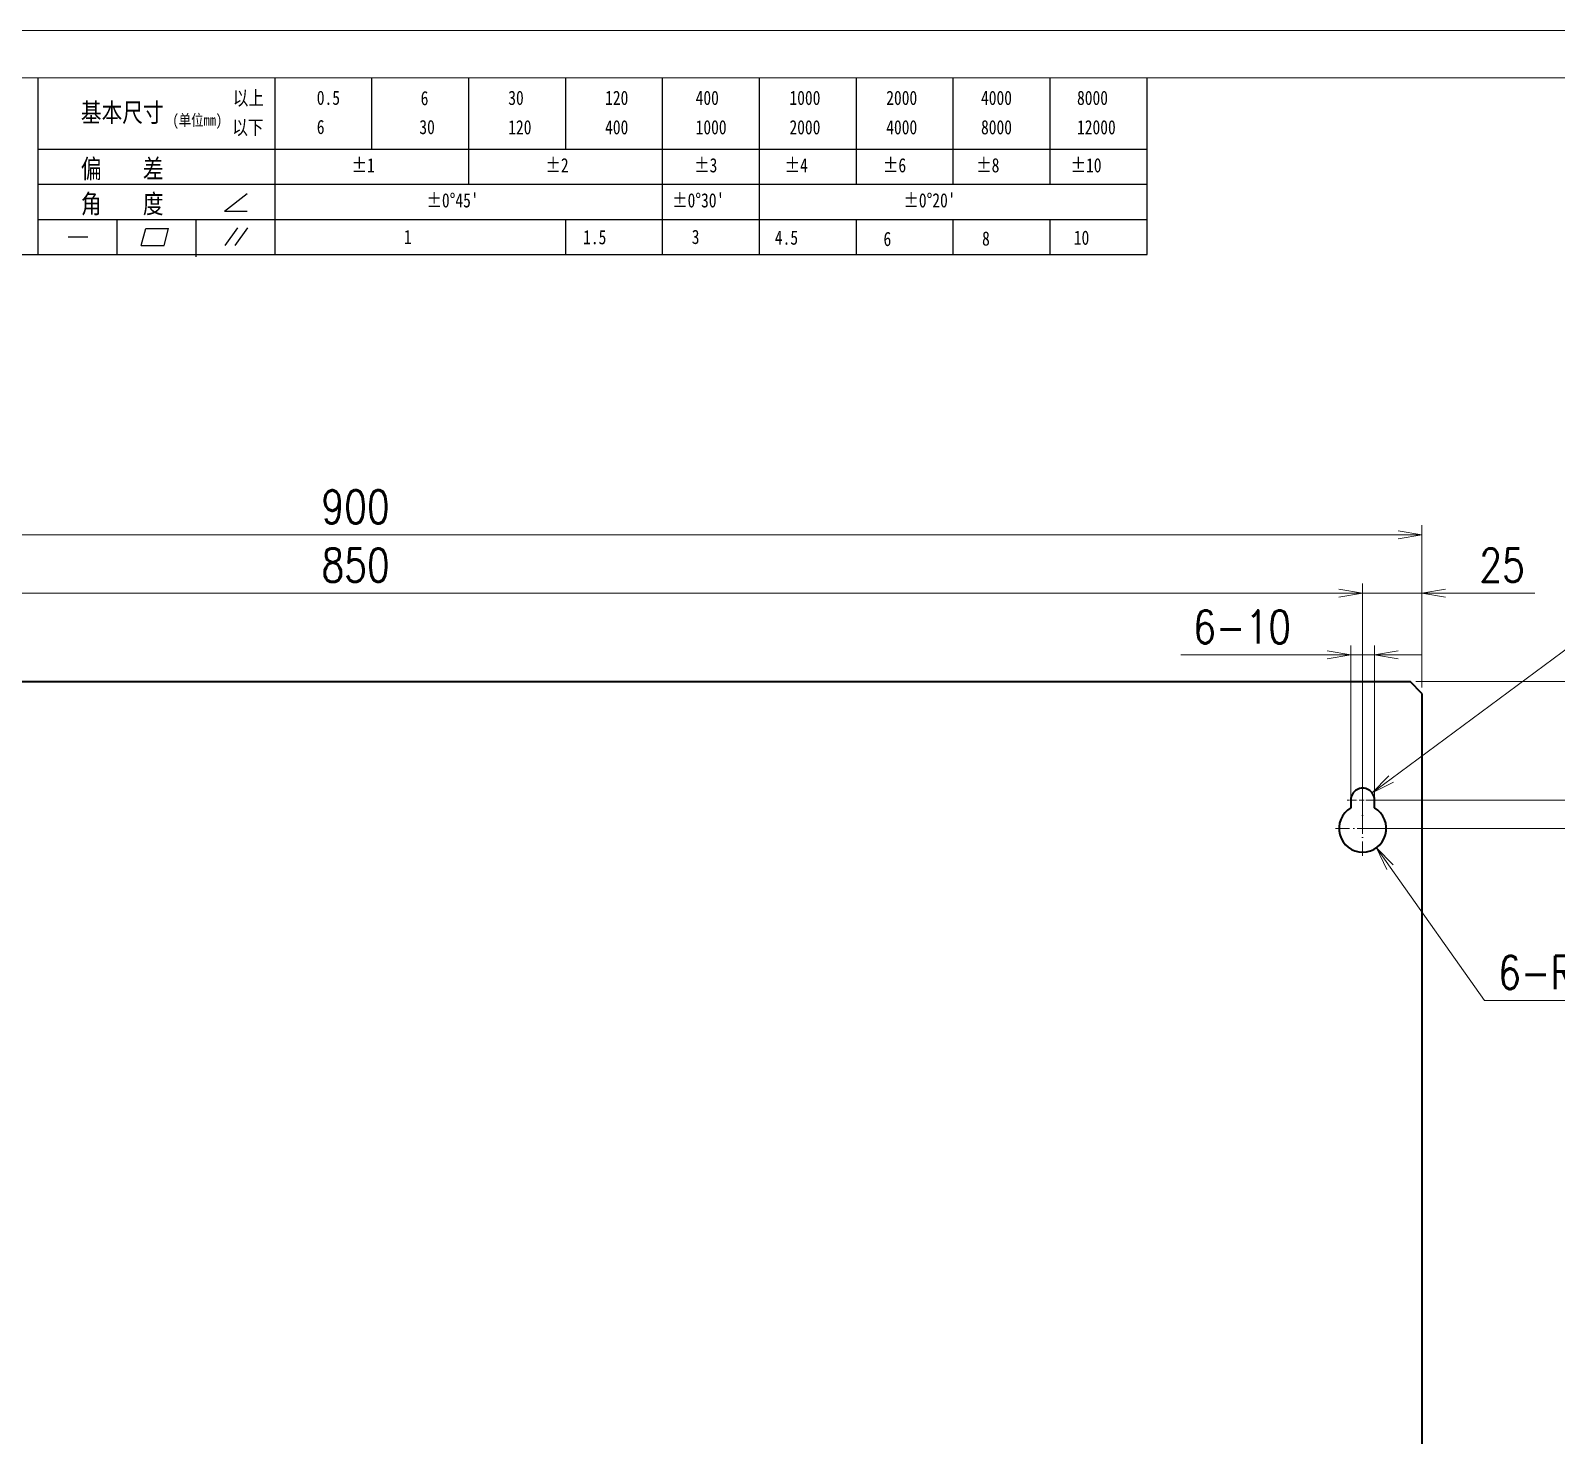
# Model space of a CAD drawing. Header units: millimetres. Extents: x 1333 to 190452, y -42879 to -5704.
# Drawn here: x 181758 to 182402, y -17166 to -16573 of the extents above; entities that cross this region are included whole.
import ezdxf

# ---------------------------------------------------------------- set-up
doc = ezdxf.new("R2010")
doc.units = ezdxf.units.MM
doc.header["$LTSCALE"] = 0.5
doc.linetypes.add('AM_ISO08W050x2', pattern=[9, 6, -0.75, 1.5, -0.75])
doc.linetypes.add('DASHDOT', pattern=[18.5, 12, -3, 0.5, -3])
for name, color, linetype, lineweight in [('中心线', 2, 'AM_ISO08W050x2', 18), ('图框', 7, 'Continuous', 18), ('标注线', 3, 'Continuous', 18)]:
    doc.layers.add(name, color=color, linetype=linetype, lineweight=lineweight)
doc.layers.add('图\\M+19E79\\M+195B6\\M+18E9A', color=7, linetype='Continuous')
doc.layers.add('打印-禁用', color=7, linetype='Continuous', lineweight=15, plot=False)
doc.styles.add('DIM', font='romans.shx', dxfattribs={"width": 0.8, "bigfont": 'bigfont.shx'})
doc.styles.add('国标', font='simfang.ttf', dxfattribs={"width": 0.8})
doc.dimstyles.new('DEH 1-4', dxfattribs={"dimscale": 4, "dimtxt": 3.5, "dimasz": 2.5, "dimexe": 1, "dimexo": 0.625, "dimgap": 1.2, "dimtad": 1, "dimdsep": 46, "dimtxsty": 'DIM', "dimblk": 'OPEN', "dimcen": 0, "dimclrd": 8, "dimclre": 8, "dimclrt": 2, "dimazin": 2, "dimtfac": 0.5, "dimtmove": 0, "dimatfit": 3, "dimldrblk": 'OPEN', "dimfxl": 0, "dimtolj": 2, "dimlwd": 18, "dimlwe": 18, "dimarcsym": 0})
doc.dimstyles.new('DEH 1-4$4', dxfattribs={"dimscale": 4, "dimtxt": 3.5, "dimasz": 2.5, "dimexe": 1, "dimexo": 0.625, "dimgap": 1.2, "dimtad": 1, "dimtoh": 1, "dimdsep": 46, "dimtxsty": 'DIM', "dimblk": 'OPEN', "dimcen": 0, "dimclrd": 8, "dimclre": 8, "dimclrt": 2, "dimazin": 2, "dimtfac": 0.5, "dimtofl": 0, "dimtmove": 0, "dimatfit": 3, "dimldrblk": 'OPEN', "dimfxl": 0, "dimtolj": 2, "dimlwd": 18, "dimlwe": 18, "dimarcsym": 0})

# ---------------------------------------------------------------- blocks, each defined once
blk = doc.blocks.new('GZDEH零件A3图框V01版')
at = {"layer": '图\\M+19E79\\M+195B6\\M+18E9A', "color": 9}
for p, q in [((2996.09, -1573.08), (2996.09, -1554.46)), ((3021.09, -1561.98), (3021.09, -1554.46)), ((3031.31, -1561.98), (3031.31, -1554.46)), ((3041.53, -1561.98), (3041.53, -1554.46)), ((3051.75, -1561.98), (3051.75, -1554.46)), ((3061.98, -1561.98), (3061.98, -1554.46)), ((3072.2, -1561.98), (3072.2, -1554.46)), ((3082.42, -1561.98), (3082.42, -1554.46)), ((3092.64, -1561.98), (3092.64, -1554.46)), ((3102.86, -1561.98), (3102.86, -1554.46)), ((3113.09, -1573.08), (3113.09, -1554.46)), ((2996.09, -1561.98), (3113.09, -1561.98)), ((3021.09, -1573.08), (3021.09, -1561.98)), ((3041.53, -1565.68), (3041.53, -1561.98)), ((3061.98, -1573.08), (3061.98, -1561.98)), ((3072.2, -1573.08), (3072.2, -1561.98)), ((3082.42, -1565.68), (3082.42, -1561.98)), ((3092.64, -1565.68), (3092.64, -1561.98)), ((3102.86, -1565.68), (3102.86, -1561.98)), ((2996.09, -1565.68), (3113.09, -1565.68)), ((3015.75, -1568.51), (3018.15, -1566.66)), ((2996.09, -1569.38), (3113.09, -1569.38)), ((3004.42, -1573.08), (3004.42, -1569.38)), ((3012.75, -1573.08), (3012.75, -1569.38)), ((3015.75, -1568.51), (3018.15, -1568.51)), ((3051.75, -1573.08), (3051.75, -1569.38)), ((3082.42, -1573.08), (3082.42, -1569.48)), ((3092.64, -1573.08), (3092.64, -1569.38)), ((3102.86, -1573.08), (3102.86, -1569.38)), ((2999.26, -1571.23), (3001.32, -1571.23)), ((3006.97, -1572.12), (3007.45, -1570.33)), ((3007.45, -1570.33), (3009.86, -1570.33)), ((3009.39, -1572.12), (3009.86, -1570.33)), ((3015.81, -1572.12), (3017.15, -1570.26)), ((3016.89, -1572.12), (3018.23, -1570.26)), ((3006.97, -1572.12), (3009.39, -1572.12)), ((2990.09, -1573.08), (3113.09, -1573.08)), ((3012.75, -1573.33), (3012.75, -1573.08))]:
    blk.add_line(p, q, dxfattribs=at)
at = {"layer": '图框', "linetype": 'Continuous'}
blk.add_line((3272.49, -1554.46), (2882.49, -1554.46), dxfattribs=at)
at = {"layer": '打印-禁用', "linetype": 'Continuous'}
blk.add_line((3277.49, -1549.46), (2857.49, -1549.46), dxfattribs=at)
at = {"layer": '图\\M+19E79\\M+195B6\\M+18E9A', "color": 9, "style": '国标', "width": 0.8}
for s, height, p in [('基本尺寸', 2, (3000.6, -1559.1)), ('以上', 1.5, (3016.64, -1557.33)), ('0.5', 1.5, (3025.49, -1557.3)), ('6', 1.5, (3036.45, -1557.34)), ('30', 1.5, (3045.69, -1557.31)), ('120', 1.5, (3055.91, -1557.31)), ('400', 1.5, (3065.46, -1557.31)), ('1000', 1.5, (3075.36, -1557.31)), ('2000', 1.5, (3085.57, -1557.31)), ('4000', 1.5, (3095.57, -1557.31)), ('8000', 1.5, (3105.7, -1557.31)), ('以下', 1.5, (3016.58, -1560.43)), ('6', 1.5, (3025.49, -1560.38)), ('30', 1.5, (3036.31, -1560.39)), ('120', 1.5, (3045.69, -1560.41)), ('400', 1.5, (3055.91, -1560.41)), ('1000', 1.5, (3065.46, -1560.41)), ('2000', 1.5, (3075.36, -1560.41)), ('4000', 1.5, (3085.57, -1560.41)), ('8000', 1.5, (3095.57, -1560.41)), ('12000', 1.5, (3105.7, -1560.41)), ('偏    差', 2, (3000.6, -1565.04)), ('±1', 1.5, (3029.16, -1564.42)), ('±2', 1.5, (3049.61, -1564.42)), ('±3', 1.5, (3065.3, -1564.42)), ('±4', 1.5, (3074.85, -1564.42)), ('±6', 1.5, (3085.22, -1564.42)), ('±8', 1.5, (3095.06, -1564.42)), ('±10', 1.5, (3105.02, -1564.42)), ('角    度', 2, (3000.6, -1568.74)), ("±0%%D45'", 1.5, (3037.06, -1568.12)), ("±0%%D30'", 1.5, (3062.98, -1568.12)), ("±0%%D20'", 1.5, (3087.38, -1568.12)), ('1', 1.5, (3034.69, -1571.98)), ('1.5', 1.5, (3053.59, -1572.01)), ('3', 1.5, (3065.05, -1571.98)), ('4.5', 1.5, (3073.82, -1572.05)), ('6', 1.5, (3085.28, -1572.19)), ('8', 1.5, (3095.68, -1572.15)), ('10', 1.5, (3105.36, -1572.06))]:
    blk.add_text(s, height=height, dxfattribs=at).set_placement(p)
at = {"layer": '图\\M+19E79\\M+195B6\\M+18E9A', "color": 9, "lineweight": 15, "style": '国标', "width": 0.8}
blk.add_text('(单位mm)', height=1.2, dxfattribs=at).set_placement((3010.27, -1559.51))
blk = doc.blocks.new('DEH A3')
at = {"layer": '图框'}
blk.add_blockref('GZDEH零件A3图框V01版', (-2857.49, 1846.46), dxfattribs=at)
blk = doc.blocks.new('_Open')
at = {"color": 0, "linetype": 'ByBlock', "lineweight": -2}
for p, q in [((-1, 0.167), (0, 0)), ((-1, -0.167), (0, 0)), ((0, 0), (-1, 0))]:
    blk.add_line(p, q, dxfattribs=at)
blk = doc.blocks.new('*D174')
at = {"layer": 'Defpoints', "color": 0, "transparency": 16777216}
for p in [(182344.86, -16785.6), (181444.86, -16852.53), (182344.86, -16852.53)]:
    blk.add_point(p, dxfattribs=at)
at = {"layer": '标注线', "color": 8, "lineweight": 18, "transparency": 16777216}
for p, q in [((181444.86, -16850.03), (181444.86, -16781.6)), ((182344.86, -16850.03), (182344.86, -16781.6)), ((181454.86, -16785.6), (182334.86, -16785.6))]:
    blk.add_line(p, q, dxfattribs=at)
at = {"layer": '标注线', "color": 8, "lineweight": 18, "transparency": 16777216, "xscale": 10, "yscale": 10, "zscale": 10, "rotation": 180}
blk.add_blockref('_Open', (181444.86, -16785.6), dxfattribs=at)
at = {"layer": '标注线', "color": 8, "lineweight": 18, "transparency": 16777216, "xscale": 10, "yscale": 10, "zscale": 10}
blk.add_blockref('_Open', (182344.86, -16785.6), dxfattribs=at)
at = {"layer": '标注线', "color": 2, "transparency": 16777216, "insert": (181894.86, -16773.8), "char_height": 14, "attachment_point": 5, "style": 'DIM'}
blk.add_mtext('\\A2;900', dxfattribs=at)
blk = doc.blocks.new('*D175')
at = {"layer": 'Defpoints', "color": 0, "transparency": 16777216}
for p in [(182319.87, -16810.21), (181469.87, -16909.53), (182319.87, -16909.53)]:
    blk.add_point(p, dxfattribs=at)
at = {"layer": '标注线', "color": 8, "lineweight": 18, "transparency": 16777216}
for p, q in [((181469.87, -16907.03), (181469.87, -16806.21)), ((182319.87, -16907.03), (182319.87, -16806.21)), ((181479.87, -16810.21), (182309.87, -16810.21))]:
    blk.add_line(p, q, dxfattribs=at)
at = {"layer": '标注线', "color": 8, "lineweight": 18, "transparency": 16777216, "xscale": 10, "yscale": 10, "zscale": 10, "rotation": 180}
blk.add_blockref('_Open', (181469.87, -16810.21), dxfattribs=at)
at = {"layer": '标注线', "color": 8, "lineweight": 18, "transparency": 16777216, "xscale": 10, "yscale": 10, "zscale": 10}
blk.add_blockref('_Open', (182319.87, -16810.21), dxfattribs=at)
at = {"layer": '标注线', "color": 2, "transparency": 16777216, "insert": (181894.87, -16798.41), "char_height": 14, "attachment_point": 5, "style": 'DIM'}
blk.add_mtext('\\A2;850', dxfattribs=at)
blk = doc.blocks.new('*D177')
at = {"layer": 'Defpoints', "color": 0, "transparency": 16777216}
for p in [(182339.86, -16847.53), (182526.41, -16847.53), (182339.86, -17367.53)]:
    blk.add_point(p, dxfattribs=at)
at = {"layer": '标注线', "color": 8, "lineweight": 18, "transparency": 16777216}
for p, q in [((182342.36, -16847.53), (182530.41, -16847.53)), ((182526.41, -17357.53), (182526.41, -16857.53)), ((182342.36, -17367.53), (182530.41, -17367.53))]:
    blk.add_line(p, q, dxfattribs=at)
at = {"layer": '标注线', "color": 8, "lineweight": 18, "transparency": 16777216, "xscale": 10, "yscale": 10, "zscale": 10}
for p, rotation in [((182526.41, -16847.53), 90), ((182526.41, -17367.53), 270)]:
    blk.add_blockref('_Open', p, dxfattribs=dict(at, rotation=rotation))
at = {"layer": '标注线', "color": 2, "transparency": 16777216, "insert": (182514.61, -17107.53), "char_height": 14, "attachment_point": 5, "rotation": 90, "style": 'DIM'}
blk.add_mtext('\\A2;520', dxfattribs=at)
blk = doc.blocks.new('*D200')
at = {"layer": 'Defpoints', "color": 0, "transparency": 16777216}
for p in [(182344.86, -16810.21), (182344.86, -16852.53), (182319.87, -16909.53)]:
    blk.add_point(p, dxfattribs=at)
at = {"layer": '标注线', "color": 8, "lineweight": 18, "transparency": 16777216}
for p, q in [((182319.87, -16907.03), (182319.87, -16806.21)), ((182344.86, -16850.03), (182344.86, -16806.21)), ((182309.87, -16810.21), (182299.87, -16810.21)), ((182319.87, -16810.21), (182344.86, -16810.21)), ((182354.86, -16810.21), (182392.59, -16810.21))]:
    blk.add_line(p, q, dxfattribs=at)
at = {"layer": '标注线', "color": 8, "lineweight": 18, "transparency": 16777216, "xscale": 10, "yscale": 10, "zscale": 10}
blk.add_blockref('_Open', (182319.87, -16810.21), dxfattribs=at)
at = {"layer": '标注线', "color": 8, "lineweight": 18, "transparency": 16777216, "xscale": 10, "yscale": 10, "zscale": 10, "rotation": 180}
blk.add_blockref('_Open', (182344.86, -16810.21), dxfattribs=at)
at = {"layer": '标注线', "color": 2, "transparency": 16777216, "insert": (182378.73, -16798.41), "char_height": 14, "attachment_point": 5, "style": 'DIM'}
blk.add_mtext('\\A2;25', dxfattribs=at)
blk = doc.blocks.new('*D201')
at = {"layer": 'Defpoints', "color": 0, "transparency": 16777216}
for p in [(182339.86, -16847.53), (182319.87, -16897.53), (182461.02, -16897.53)]:
    blk.add_point(p, dxfattribs=at)
at = {"layer": '标注线', "color": 8, "lineweight": 18, "transparency": 16777216}
for p, q in [((182342.36, -16847.53), (182465.02, -16847.53)), ((182461.02, -16857.53), (182461.02, -16887.53)), ((182322.37, -16897.53), (182465.02, -16897.53))]:
    blk.add_line(p, q, dxfattribs=at)
at = {"layer": '标注线', "color": 8, "lineweight": 18, "transparency": 16777216, "xscale": 10, "yscale": 10, "zscale": 10}
for p, rotation in [((182461.02, -16847.53), 90), ((182461.02, -16897.53), 270)]:
    blk.add_blockref('_Open', p, dxfattribs=dict(at, rotation=rotation))
at = {"layer": '标注线', "color": 2, "transparency": 16777216, "insert": (182449.22, -16872.53), "char_height": 14, "attachment_point": 5, "rotation": 90, "style": 'DIM'}
blk.add_mtext('\\A2;50', dxfattribs=at)
blk = doc.blocks.new('*D202')
at = {"layer": 'Defpoints', "color": 0, "transparency": 16777216}
for p in [(182319.87, -16897.53), (182319.87, -17197.53), (182461.02, -17197.53)]:
    blk.add_point(p, dxfattribs=at)
at = {"layer": '标注线', "color": 8, "lineweight": 18, "transparency": 16777216}
for p, q in [((182322.37, -16897.53), (182465.02, -16897.53)), ((182461.02, -16907.53), (182461.02, -17187.53)), ((182322.37, -17197.53), (182465.02, -17197.53))]:
    blk.add_line(p, q, dxfattribs=at)
at = {"layer": '标注线', "color": 8, "lineweight": 18, "transparency": 16777216, "xscale": 10, "yscale": 10, "zscale": 10}
for p, rotation in [((182461.02, -16897.53), 90), ((182461.02, -17197.53), 270)]:
    blk.add_blockref('_Open', p, dxfattribs=dict(at, rotation=rotation))
at = {"layer": '标注线', "color": 2, "transparency": 16777216, "insert": (182449.22, -17047.53), "char_height": 14, "attachment_point": 5, "rotation": 90, "style": 'DIM'}
blk.add_mtext('\\A2;300', dxfattribs=at)
blk = doc.blocks.new('*D204')
at = {"layer": 'Defpoints', "color": 0, "transparency": 16777216}
for p in [(182319.87, -16897.53), (182319.87, -16909.53), (182425.61, -16909.53)]:
    blk.add_point(p, dxfattribs=at)
at = {"layer": '标注线', "color": 8, "lineweight": 18, "transparency": 16777216}
for p, q in [((182425.61, -16887.53), (182425.61, -16877.53)), ((182322.37, -16897.53), (182429.61, -16897.53)), ((182425.61, -16897.53), (182425.61, -16909.53)), ((182322.37, -16909.53), (182429.61, -16909.53)), ((182425.61, -16919.53), (182425.61, -16955.67))]:
    blk.add_line(p, q, dxfattribs=at)
at = {"layer": '标注线', "color": 8, "lineweight": 18, "transparency": 16777216, "xscale": 10, "yscale": 10, "zscale": 10}
for p, rotation in [((182425.61, -16897.53), 270), ((182425.61, -16909.53), 90)]:
    blk.add_blockref('_Open', p, dxfattribs=dict(at, rotation=rotation))
at = {"layer": '标注线', "color": 2, "transparency": 16777216, "insert": (182413.81, -16942.6), "char_height": 14, "attachment_point": 5, "rotation": 90, "style": 'DIM'}
blk.add_mtext('\\A2;12', dxfattribs=at)
blk = doc.blocks.new('*D210')
at = {"layer": 'Defpoints', "color": 0, "transparency": 16777216}
for p in [(182319.87, -16909.53), (182325.65, -16917.69)]:
    blk.add_point(p, dxfattribs=at)
at = {"layer": '标注线', "color": 8, "lineweight": 18, "transparency": 16777216}
for p, q in [((182371.26, -16982.08), (182331.43, -16925.85)), ((182429.39, -16982.08), (182371.26, -16982.08))]:
    blk.add_line(p, q, dxfattribs=at)
at = {"layer": '标注线', "color": 8, "lineweight": 18, "transparency": 16777216, "xscale": 10, "yscale": 10, "zscale": 10, "rotation": 125.3120953035599}
blk.add_blockref('_Open', (182325.65, -16917.69), dxfattribs=at)
at = {"layer": '标注线', "color": 2, "transparency": 16777216, "insert": (182402.73, -16970.28), "char_height": 14, "attachment_point": 5, "style": 'DIM'}
blk.add_mtext('\\A2;{\\Fromans,bigfont|c134;6-}R10', dxfattribs=at)
blk = doc.blocks.new('*D211')
at = {"layer": 'Defpoints', "color": 0, "transparency": 16777216}
for p in [(182319.87, -16897.53), (182323.89, -16894.56)]:
    blk.add_point(p, dxfattribs=at)
at = {"layer": '标注线', "color": 8, "lineweight": 18, "transparency": 16777216}
for p, q in [((182415.64, -16826.59), (182331.93, -16888.6)), ((182463.1, -16826.59), (182415.64, -16826.59))]:
    blk.add_line(p, q, dxfattribs=at)
at = {"layer": '标注线', "color": 8, "lineweight": 18, "transparency": 16777216, "xscale": 10, "yscale": 10, "zscale": 10, "rotation": 216.5328112664224}
blk.add_blockref('_Open', (182323.89, -16894.56), dxfattribs=at)
at = {"layer": '标注线', "color": 2, "transparency": 16777216, "insert": (182441.77, -16814.79), "char_height": 14, "attachment_point": 5, "style": 'DIM'}
blk.add_mtext('\\A2;{\\Fromans,bigfont|c134;6-}R5', dxfattribs=at)
blk = doc.blocks.new('*D212')
at = {"layer": 'Defpoints', "color": 0, "transparency": 16777216}
for p in [(182324.87, -16836.31), (182314.87, -16899.2), (182324.87, -16899.2)]:
    blk.add_point(p, dxfattribs=at)
at = {"layer": '标注线', "color": 8, "lineweight": 18, "transparency": 16777216}
for p, q in [((182314.87, -16896.7), (182314.87, -16832.31)), ((182324.87, -16896.7), (182324.87, -16832.31)), ((182304.87, -16836.31), (182243.14, -16836.31)), ((182324.87, -16836.31), (182314.87, -16836.31)), ((182334.87, -16836.31), (182344.87, -16836.31))]:
    blk.add_line(p, q, dxfattribs=at)
at = {"layer": '标注线', "color": 8, "lineweight": 18, "transparency": 16777216, "xscale": 10, "yscale": 10, "zscale": 10}
blk.add_blockref('_Open', (182314.87, -16836.31), dxfattribs=at)
at = {"layer": '标注线', "color": 8, "lineweight": 18, "transparency": 16777216, "xscale": 10, "yscale": 10, "zscale": 10, "rotation": 180}
blk.add_blockref('_Open', (182324.87, -16836.31), dxfattribs=at)
at = {"layer": '标注线', "color": 2, "transparency": 16777216, "insert": (182269.01, -16824.51), "char_height": 14, "attachment_point": 5, "style": 'DIM'}
blk.add_mtext('\\A2;{\\Fromans,bigfont|c134;6-}10', dxfattribs=at)

msp = doc.modelspace()

# ---------------------------------------------------------------- linework, layer by layer
at = {"color": 7, "lineweight": 35}
for p, q in [((181449.86, -16847.533), (182339.86, -16847.533)), ((182344.86, -16852.533), (182344.86, -17362.533))]:
    msp.add_line(p, q, dxfattribs=at)
at = {"color": 7, "lineweight": 35, "ltscale": 0.176777}
msp.add_line((182344.86, -16852.533), (182339.86, -16847.533), dxfattribs=at)
at = {"color": 7, "lineweight": 35, "ltscale": 0.083493}
for p, q in [((182314.873, -16897.533), (182314.873, -16900.873)), ((182324.873, -16900.873), (182324.873, -16897.533))]:
    msp.add_line(p, q, dxfattribs=at)
at = {"color": 7, "lineweight": 35}
for centre, radius, start, end in [((182319.873, -16897.533), 5, 0, 180.000005), ((182319.873, -16909.533), 10, 120.000003, 60.000002)]:
    msp.add_arc(centre, radius, start, end, dxfattribs=at)
at = {"layer": '中心线', "linetype": 'DASHDOT', "lineweight": 13, "ltscale": 0.325}
for p, q in [((182319.873, -16891.033), (182319.873, -16904.033)), ((182326.373, -16897.533), (182313.373, -16897.533))]:
    msp.add_line(p, q, dxfattribs=at)
at = {"layer": '中心线', "linetype": 'DASHDOT', "lineweight": 13}
for p, q in [((182319.873, -16896.533), (182319.873, -16922.533)), ((182332.873, -16909.533), (182306.873, -16909.533))]:
    msp.add_line(p, q, dxfattribs=at)

# ---------------------------------------------------------------- block references
at = {"layer": '图框', "xscale": 4, "yscale": 4, "zscale": 4}
msp.add_blockref('DEH A3', (181206.497, -17760.849), dxfattribs=at)

# ---------------------------------------------------------------- dimensions: what is measured, and where the dimension line sits
at = {"layer": '标注线'}
for base, p1, p2, picture, middle in [((182344.86, -16785.603), (181444.86, -16852.533), (182344.86, -16852.533), '*D174', (181894.86, -16773.803)), ((182319.873, -16810.215), (181469.873, -16909.533), (182319.873, -16909.533), '*D175', (181894.873, -16798.415))]:
    dim = msp.add_linear_dim(base=base, p1=p1, p2=p2, dimstyle='DEH 1-4', dxfattribs=at)
    dim.commit()
    dim.dimension.update_dxf_attribs({"geometry": picture, "text_midpoint": middle})
dim = msp.add_linear_dim(base=(182344.86, -16810.215), p1=(182319.873, -16909.533), p2=(182344.86, -16852.533), dimstyle='DEH 1-4', override={"dimdec": 0}, dxfattribs=at)
dim.commit()
dim.dimension.update_dxf_attribs({"geometry": '*D200', "text_midpoint": (182378.726, -16798.415)})
for center, mpoint, picture, middle in [((182319.873, -16897.533), (182323.891, -16894.557), '*D211', (182441.77, -16826.587)), ((182319.873, -16909.533), (182325.653, -16917.693), '*D210', (182402.727, -16982.078))]:
    dim = msp.add_radius_dim(center=center, mpoint=mpoint, text='{\\Fromans,bigfont|c134;6-}<>', dimstyle='DEH 1-4$4', dxfattribs=at)
    dim.commit()
    dim.dimension.update_dxf_attribs({"geometry": picture, "text_midpoint": middle, "dimtype": 164})
dim = msp.add_linear_dim(base=(182324.873, -16836.307), p1=(182314.873, -16899.203), p2=(182324.873, -16899.203), text='{\\Fromans,bigfont|c134;6-}<>', dimstyle='DEH 1-4', dxfattribs=at)
dim.commit()
dim.dimension.update_dxf_attribs({"geometry": '*D212', "text_midpoint": (182269.007, -16836.307), "dimtype": 160})
for base, p1, p2, picture, middle in [((182461.02, -16897.533), (182339.86, -16847.533), (182319.873, -16897.533), '*D201', (182449.22, -16872.533)), ((182526.414, -16847.533), (182339.86, -17367.533), (182339.86, -16847.533), '*D177', (182514.614, -17107.533)), ((182425.613, -16909.533), (182319.873, -16897.533), (182319.873, -16909.533), '*D204', (182413.813, -16942.6)), ((182461.02, -17197.533), (182319.873, -16897.533), (182319.873, -17197.533), '*D202', (182449.22, -17047.533))]:
    dim = msp.add_linear_dim(base=base, p1=p1, p2=p2, angle=90, dimstyle='DEH 1-4', dxfattribs=at)
    dim.commit()
    dim.dimension.update_dxf_attribs({"geometry": picture, "text_midpoint": middle})

doc.saveas('drawing.dxf')
